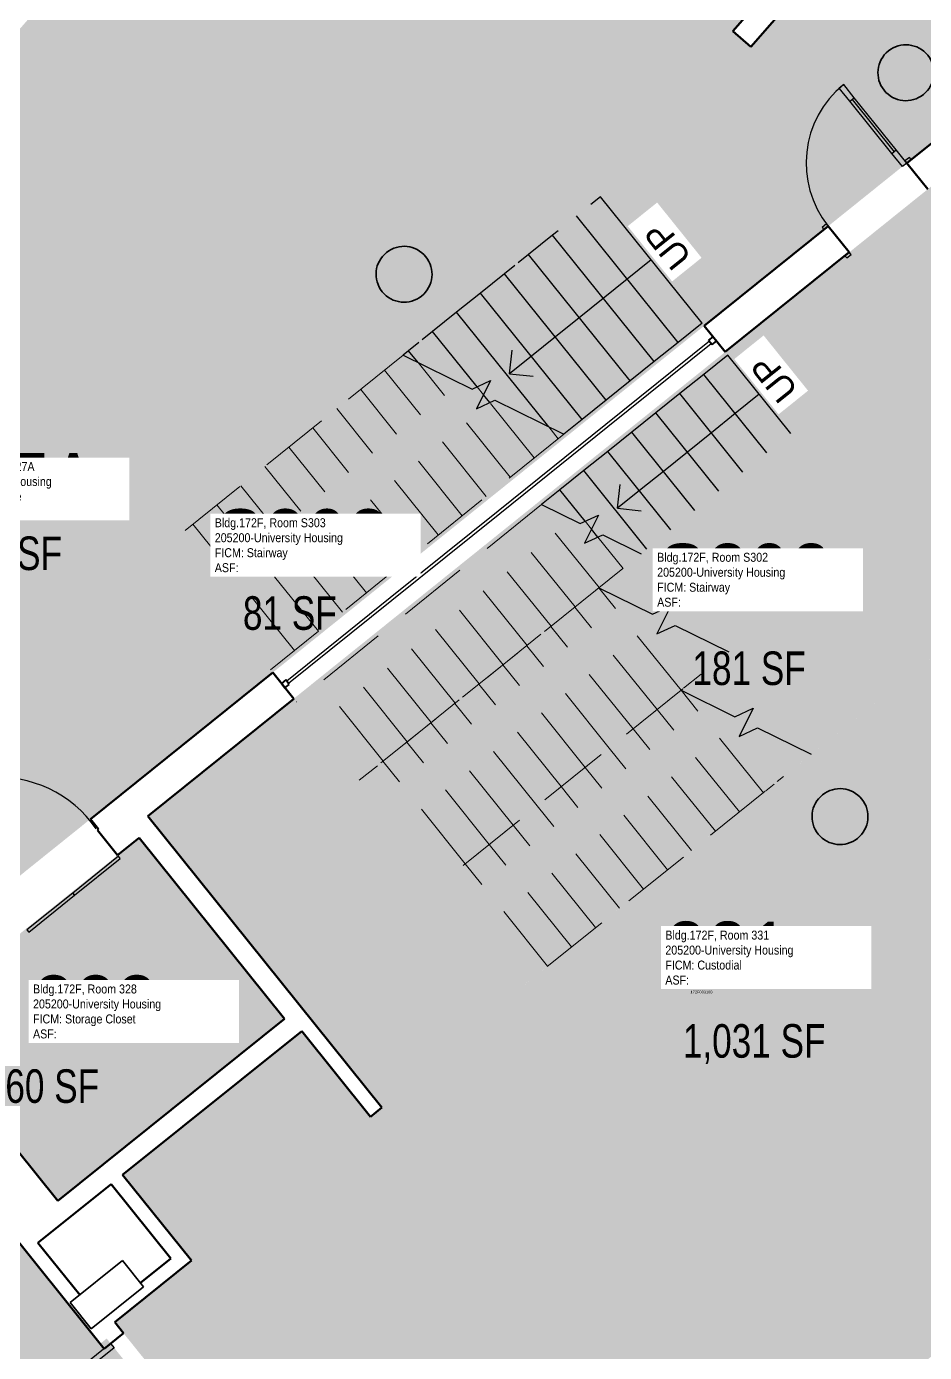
# Model space of a CAD drawing. Header units: inches. Extents: x 69234239 to 69236626, y 27656166 to 27658522.
# Drawn here: x 69235487.2 to 69235808.3, y 27657106.3 to 27657580.6 of the extents above; entities that cross this region are included whole.
import ezdxf
from ezdxf.enums import TextEntityAlignment as Align

# ---------------------------------------------------------------- set-up
doc = ezdxf.new("R2010")
doc.units = ezdxf.units.IN
doc.header["$LTSCALE"] = 100
doc.header["$MEASUREMENT"] = 0
doc.linetypes.add('DASHED2', pattern=[0.375, 0.25, -0.125])
for name, color, linetype in [('A-COLS', 5, 'CONTINUOUS'), ('A-DOOR', 2, 'CONTINUOUS'), ('A-FLOR', 3, 'CONTINUOUS'), ('A-GLAZ', 1, 'CONTINUOUS'), ('A-IDEN-RNUM', 7, 'CONTINUOUS'), ('A-IDEN-SNUM', 4, 'CONTINUOUS'), ('A-IDEN-VNUM', 4, 'CONTINUOUS'), ('A-WALL', 5, 'CONTINUOUS'), ('AREA-TEXT', 3, 'CONTINUOUS'), ('Rooms-Category-Color', 7, 'CONTINUOUS'), ('Rooms-College-Color', 7, 'CONTINUOUS'), ('Rooms-Department-Color', 7, 'CONTINUOUS'), ('Rooms-Division-Color', 7, 'CONTINUOUS'), ('Rooms-Information', 7, 'CONTINUOUS')]:
    doc.layers.add(name, color=color, linetype=linetype)
doc.styles.add('Arial', font='arial.ttf')
doc.styles.add('CP_AREA', font='arial.ttf', dxfattribs={"height": 15})
doc.styles.add('CP_ROOMSNUMBER', font='arial.ttf', dxfattribs={"height": 1})
doc.styles.add('CP_ROOMVNUMBER', font='arial.ttf', dxfattribs={"width": 0.85, "height": 0.075})

# ---------------------------------------------------------------- blocks, each defined once
blk = doc.blocks.new('B2 ELEVATOR DOOR UPPER LEVELS - 14_Elevator Door_3_-6_ x 7_-0_-6107153-LEVEL 3')
at = {"layer": 'A-DOOR', "color": 7}
for p, q in [((0, -4.125), (-21, -4.125)), ((-21, -4.125), (-21, -5.125)), ((21, -4.125), (0, -4.125)), ((0, -4.125), (0, -5.125)), ((0, -5.125), (0, -4.125)), ((21, -5.125), (21, -4.125)), ((-21, -5.125), (0, -5.125)), ((0, -5.125), (21, -5.125))]:
    blk.add_line(p, q, dxfattribs=at)
blk = doc.blocks.new('Single-Flush Vision - 36_ x 84_-3807650-LEVEL 3')
at = {"layer": 'A-DOOR'}
for p, q in [((16, 2.9375), (16, 38.9375)), ((18, 38.9375), (16, 38.9375)), ((18, 2.9375), (18, 38.9375)), ((18, 2.9375), (16, 2.9375))]:
    blk.add_line(p, q, dxfattribs=at)
at = {"layer": 'A-DOOR', "lineweight": 25}
blk.add_arc((18, 2.9375), 36, 90, 180, dxfattribs=at)
blk = doc.blocks.new('ELEVATOR FIRE DOOR - 3_-6_ x 7_-0_-4060432-LEVEL 3')
at = {"layer": 'A-DOOR', "color": 7}
for p, q in [((20.93, -0.12), (62.93, -0.12)), ((20.93, -2.12), (20.93, -0.12)), ((62.93, -2.12), (20.93, -2.12)), ((62.93, -0.12), (62.93, -2.12))]:
    blk.add_line(p, q, dxfattribs=at)
at = {"layer": 'A-DOOR', "lineweight": 25}
blk.add_arc((20.94, -1.41), 42, 175.5033, 359.0353, dxfattribs=at)

msp = doc.modelspace()

# ---------------------------------------------------------------- hatches: boundary and pattern name
at = {"layer": 'Rooms-Category-Color', "true_color": 0x728ef3}
for points in [[(69235746.19, 27657573.33), (69235739.79, 27657578.93), (69235743.09, 27657582.69), (69235598.51, 27657709.3), (69235429.12, 27657516.32), (69235473.96, 27657477.07), (69235345.6, 27657330.48), (69235300.76, 27657369.75), (69235191.04, 27657244.53), (69235290.57, 27657120.69), (69235575.22, 27657349.47), (69235538.1, 27657395.66), (69235692.43, 27657519.7), (69235729.54, 27657473.52), (69235850.42, 27657570.67), (69235790.11, 27657623.49)], [(69235527.47, 27657290.35), (69235446.41, 27657225.2), (69235498.42, 27657160.49), (69235514.93, 27657173.77), (69235579.48, 27657225.65)]]:
    msp.add_hatch(color=171, dxfattribs=at).paths.add_polyline_path(points)
at = {"layer": 'Rooms-Category-Color', "true_color": 0xadadad}
for points in [[(69235530.51, 27657298.15), (69235530.85, 27657297.72), (69235587.4, 27657227.36), (69235589.67, 27657224.54), (69235589.71, 27657224.49), (69235614.3, 27657193.9), (69235610.21, 27657190.61), (69235585.58, 27657221.25), (69235521.52, 27657169.76), (69235546.15, 27657139.12), (69235531.19, 27657127.1), (69235518.72, 27657117.07), (69235521.14, 27657114.07), (69235545.1, 27657084.26), (69235639.32, 27656967.03), (69235689.38, 27657007.27), (69235691.42, 27657008.91), (69235823.15, 27657114.79), (69235824.19, 27657115.62), (69235865.26, 27657148.63), (69235882.6, 27657162.57), (69235884.65, 27657164.22), (69235886.29, 27657162.17), (69235893.38, 27657153.35), (69235907.83, 27657135.38), (69235909.47, 27657133.33), (69235918.51, 27657122.08), (69235961.87, 27657156.93), (69235928.01, 27657199.07), (69236060.12, 27657305.25), (69236078.83, 27657320.29), (69236080.53, 27657321.66), (69236080.16, 27657322.12), (69235876.14, 27657575.95), (69235861.06, 27657563.83), (69235860.37, 27657563.27), (69235857.88, 27657561.27), (69235737.06, 27657464.16), (69235819.4, 27657361.72), (69235665.08, 27657237.67), (69235582.73, 27657340.12)], [(69235729.54, 27657473.52), (69235692.43, 27657519.7), (69235538.1, 27657395.66), (69235575.22, 27657349.47)], [(69235737.06, 27657464.16), (69235819.4, 27657361.72), (69235664.97, 27657237.59), (69235582.73, 27657340.12)], [(69235420.57, 27657225.02), (69235373.81, 27657187.43), (69235492.64, 27657039.58), (69235590.3, 27656918.09), (69235673.7, 27656814.32), (69235786.81, 27656673.59), (69235869.39, 27656570.85), (69235982.98, 27656429.53), (69236021.56, 27656381.53), (69236043.98, 27656353.63), (69236090.7, 27656391.18), (69236005.97, 27656496.6), (69236017.42, 27656505.8), (69236246.82, 27656690.18), (69236258.27, 27656699.38), (69236343, 27656593.96), (69236389.26, 27656631.14), (69236389.76, 27656631.55), (69236372.3, 27656653.28), (69236366.82, 27656660.1), (69236327.74, 27656708.71), (69236325.08, 27656712.03), (69236325.04, 27656712.08), (69236230.52, 27656829.67), (69236132.08, 27656952.14), (69236034.43, 27657073.64), (69235968.96, 27657155.09), (69235922.19, 27657117.51), (69235925.58, 27657113.29), (69235960.98, 27657069.25), (69235970.06, 27657057.95), (69236102.91, 27656892.66), (69236216.96, 27656750.77), (69236220.68, 27656746.15), (69236168.94, 27656704.56), (69236167.06, 27656706.9), (69236139, 27656684.35), (69236140.88, 27656682.01), (69236130.55, 27656673.71), (69236128.67, 27656676.05), (69236100.61, 27656653.49), (69236102.49, 27656651.16), (69236053.49, 27656611.77), (69235973.06, 27656547.12), (69235968.43, 27656543.4), (69235876.39, 27656657.91), (69235878.73, 27656659.79), (69235854.77, 27656689.61), (69235852.43, 27656687.73), (69235850.63, 27656689.97), (69235716.87, 27656856.38), (69235697.69, 27656880.24), (69235661.16, 27656925.7), (69235657.85, 27656929.81), (69235662.53, 27656933.57), (69235661.9, 27656934.35), (69235655.58, 27656932.63), (69235637.42, 27656955.24), (69235538.18, 27657078.7), (69235540.52, 27657080.58), (69235515.85, 27657111.27), (69235513.52, 27657109.39), (69235502.13, 27657123.56), (69235484.91, 27657144.98), (69235482.63, 27657147.81), (69235482.6, 27657147.86), (69235430.64, 27657212.5)]]:
    msp.add_hatch(color=253, dxfattribs=at).paths.add_polyline_path(points)
at = {"layer": 'Rooms-College-Color', "true_color": 0xadadad}
for points in [[(69235746.19, 27657573.33), (69235739.79, 27657578.93), (69235743.09, 27657582.69), (69235598.51, 27657709.3), (69235429.12, 27657516.32), (69235473.96, 27657477.07), (69235345.6, 27657330.48), (69235300.76, 27657369.75), (69235191.04, 27657244.53), (69235290.57, 27657120.69), (69235575.22, 27657349.47), (69235538.1, 27657395.66), (69235692.43, 27657519.7), (69235729.54, 27657473.52), (69235850.42, 27657570.67), (69235790.11, 27657623.49)], [(69235530.51, 27657298.15), (69235530.85, 27657297.72), (69235587.4, 27657227.36), (69235589.67, 27657224.54), (69235589.71, 27657224.49), (69235614.3, 27657193.9), (69235610.21, 27657190.61), (69235585.58, 27657221.25), (69235521.52, 27657169.76), (69235546.15, 27657139.12), (69235531.19, 27657127.1), (69235518.72, 27657117.07), (69235521.14, 27657114.07), (69235545.1, 27657084.26), (69235639.32, 27656967.03), (69235689.38, 27657007.27), (69235691.42, 27657008.91), (69235823.15, 27657114.79), (69235824.19, 27657115.62), (69235865.26, 27657148.63), (69235882.6, 27657162.57), (69235884.65, 27657164.22), (69235886.29, 27657162.17), (69235893.38, 27657153.35), (69235907.83, 27657135.38), (69235909.47, 27657133.33), (69235918.51, 27657122.08), (69235961.87, 27657156.93), (69235928.01, 27657199.07), (69236060.12, 27657305.25), (69236078.83, 27657320.29), (69236080.53, 27657321.66), (69236080.16, 27657322.12), (69235876.14, 27657575.95), (69235861.06, 27657563.83), (69235860.37, 27657563.27), (69235857.88, 27657561.27), (69235737.06, 27657464.16), (69235819.4, 27657361.72), (69235665.08, 27657237.67), (69235582.73, 27657340.12)], [(69235729.54, 27657473.52), (69235692.43, 27657519.7), (69235538.1, 27657395.66), (69235575.22, 27657349.47)], [(69235737.06, 27657464.16), (69235819.4, 27657361.72), (69235664.97, 27657237.59), (69235582.73, 27657340.12)], [(69235527.47, 27657290.35), (69235446.41, 27657225.2), (69235498.42, 27657160.49), (69235514.93, 27657173.77), (69235579.48, 27657225.65)], [(69235420.57, 27657225.02), (69235373.81, 27657187.43), (69235492.64, 27657039.58), (69235590.3, 27656918.09), (69235673.7, 27656814.32), (69235786.81, 27656673.59), (69235869.39, 27656570.85), (69235982.98, 27656429.53), (69236021.56, 27656381.53), (69236043.98, 27656353.63), (69236090.7, 27656391.18), (69236005.97, 27656496.6), (69236017.42, 27656505.8), (69236246.82, 27656690.18), (69236258.27, 27656699.38), (69236343, 27656593.96), (69236389.26, 27656631.14), (69236389.76, 27656631.55), (69236372.3, 27656653.28), (69236366.82, 27656660.1), (69236327.74, 27656708.71), (69236325.08, 27656712.03), (69236325.04, 27656712.08), (69236230.52, 27656829.67), (69236132.08, 27656952.14), (69236034.43, 27657073.64), (69235968.96, 27657155.09), (69235922.19, 27657117.51), (69235925.58, 27657113.29), (69235960.98, 27657069.25), (69235970.06, 27657057.95), (69236102.91, 27656892.66), (69236216.96, 27656750.77), (69236220.68, 27656746.15), (69236168.94, 27656704.56), (69236167.06, 27656706.9), (69236139, 27656684.35), (69236140.88, 27656682.01), (69236130.55, 27656673.71), (69236128.67, 27656676.05), (69236100.61, 27656653.49), (69236102.49, 27656651.16), (69236053.49, 27656611.77), (69235973.06, 27656547.12), (69235968.43, 27656543.4), (69235876.39, 27656657.91), (69235878.73, 27656659.79), (69235854.77, 27656689.61), (69235852.43, 27656687.73), (69235850.63, 27656689.97), (69235716.87, 27656856.38), (69235697.69, 27656880.24), (69235661.16, 27656925.7), (69235657.85, 27656929.81), (69235662.53, 27656933.57), (69235661.9, 27656934.35), (69235655.58, 27656932.63), (69235637.42, 27656955.24), (69235538.18, 27657078.7), (69235540.52, 27657080.58), (69235515.85, 27657111.27), (69235513.52, 27657109.39), (69235502.13, 27657123.56), (69235484.91, 27657144.98), (69235482.63, 27657147.81), (69235482.6, 27657147.86), (69235430.64, 27657212.5)]]:
    msp.add_hatch(color=253, dxfattribs=at).paths.add_polyline_path(points)
at = {"layer": 'Rooms-Department-Color', "true_color": 0x604aed}
for points in [[(69235746.19, 27657573.33), (69235739.79, 27657578.93), (69235743.09, 27657582.69), (69235598.51, 27657709.3), (69235429.12, 27657516.32), (69235473.96, 27657477.07), (69235345.6, 27657330.48), (69235300.76, 27657369.75), (69235191.04, 27657244.53), (69235290.57, 27657120.69), (69235575.22, 27657349.47), (69235538.1, 27657395.66), (69235692.43, 27657519.7), (69235729.54, 27657473.52), (69235850.42, 27657570.67), (69235790.11, 27657623.49)], [(69235527.47, 27657290.35), (69235446.41, 27657225.2), (69235498.42, 27657160.49), (69235514.93, 27657173.77), (69235579.48, 27657225.65)]]:
    msp.add_hatch(color=173, dxfattribs=at).paths.add_polyline_path(points)
at = {"layer": 'Rooms-Department-Color', "true_color": 0xacacac}
for points in [[(69235530.51, 27657298.15), (69235530.85, 27657297.72), (69235587.4, 27657227.36), (69235589.67, 27657224.54), (69235589.71, 27657224.49), (69235614.3, 27657193.9), (69235610.21, 27657190.61), (69235585.58, 27657221.25), (69235521.52, 27657169.76), (69235546.15, 27657139.12), (69235531.19, 27657127.1), (69235518.72, 27657117.07), (69235521.14, 27657114.07), (69235545.1, 27657084.26), (69235639.32, 27656967.03), (69235689.38, 27657007.27), (69235691.42, 27657008.91), (69235823.15, 27657114.79), (69235824.19, 27657115.62), (69235865.26, 27657148.63), (69235882.6, 27657162.57), (69235884.65, 27657164.22), (69235886.29, 27657162.17), (69235893.38, 27657153.35), (69235907.83, 27657135.38), (69235909.47, 27657133.33), (69235918.51, 27657122.08), (69235961.87, 27657156.93), (69235928.01, 27657199.07), (69236060.12, 27657305.25), (69236078.83, 27657320.29), (69236080.53, 27657321.66), (69236080.16, 27657322.12), (69235876.14, 27657575.95), (69235861.06, 27657563.83), (69235860.37, 27657563.27), (69235857.88, 27657561.27), (69235737.06, 27657464.16), (69235819.4, 27657361.72), (69235665.08, 27657237.67), (69235582.73, 27657340.12)], [(69235729.54, 27657473.52), (69235692.43, 27657519.7), (69235538.1, 27657395.66), (69235575.22, 27657349.47)], [(69235737.06, 27657464.16), (69235819.4, 27657361.72), (69235664.97, 27657237.59), (69235582.73, 27657340.12)], [(69235420.57, 27657225.02), (69235373.81, 27657187.43), (69235492.64, 27657039.58), (69235590.3, 27656918.09), (69235673.7, 27656814.32), (69235786.81, 27656673.59), (69235869.39, 27656570.85), (69235982.98, 27656429.53), (69236021.56, 27656381.53), (69236043.98, 27656353.63), (69236090.7, 27656391.18), (69236005.97, 27656496.6), (69236017.42, 27656505.8), (69236246.82, 27656690.18), (69236258.27, 27656699.38), (69236343, 27656593.96), (69236389.26, 27656631.14), (69236389.76, 27656631.55), (69236372.3, 27656653.28), (69236366.82, 27656660.1), (69236327.74, 27656708.71), (69236325.08, 27656712.03), (69236325.04, 27656712.08), (69236230.52, 27656829.67), (69236132.08, 27656952.14), (69236034.43, 27657073.64), (69235968.96, 27657155.09), (69235922.19, 27657117.51), (69235925.58, 27657113.29), (69235960.98, 27657069.25), (69235970.06, 27657057.95), (69236102.91, 27656892.66), (69236216.96, 27656750.77), (69236220.68, 27656746.15), (69236168.94, 27656704.56), (69236167.06, 27656706.9), (69236139, 27656684.35), (69236140.88, 27656682.01), (69236130.55, 27656673.71), (69236128.67, 27656676.05), (69236100.61, 27656653.49), (69236102.49, 27656651.16), (69236053.49, 27656611.77), (69235973.06, 27656547.12), (69235968.43, 27656543.4), (69235876.39, 27656657.91), (69235878.73, 27656659.79), (69235854.77, 27656689.61), (69235852.43, 27656687.73), (69235850.63, 27656689.97), (69235716.87, 27656856.38), (69235697.69, 27656880.24), (69235661.16, 27656925.7), (69235657.85, 27656929.81), (69235662.53, 27656933.57), (69235661.9, 27656934.35), (69235655.58, 27656932.63), (69235637.42, 27656955.24), (69235538.18, 27657078.7), (69235540.52, 27657080.58), (69235515.85, 27657111.27), (69235513.52, 27657109.39), (69235502.13, 27657123.56), (69235484.91, 27657144.98), (69235482.63, 27657147.81), (69235482.6, 27657147.86), (69235430.64, 27657212.5)]]:
    msp.add_hatch(color=253, dxfattribs=at).paths.add_polyline_path(points)
at = {"layer": 'Rooms-Division-Color', "true_color": 0x604aed}
for points in [[(69235746.19, 27657573.33), (69235739.79, 27657578.93), (69235743.09, 27657582.69), (69235598.51, 27657709.3), (69235429.12, 27657516.32), (69235473.96, 27657477.07), (69235345.6, 27657330.48), (69235300.76, 27657369.75), (69235191.04, 27657244.53), (69235290.57, 27657120.69), (69235575.22, 27657349.47), (69235538.1, 27657395.66), (69235692.43, 27657519.7), (69235729.54, 27657473.52), (69235850.42, 27657570.67), (69235790.11, 27657623.49)], [(69235527.47, 27657290.35), (69235446.41, 27657225.2), (69235498.42, 27657160.49), (69235514.93, 27657173.77), (69235579.48, 27657225.65)]]:
    msp.add_hatch(color=173, dxfattribs=at).paths.add_polyline_path(points)
at = {"layer": 'Rooms-Division-Color', "true_color": 0xadadad}
for points in [[(69235530.51, 27657298.15), (69235530.85, 27657297.72), (69235587.4, 27657227.36), (69235589.67, 27657224.54), (69235589.71, 27657224.49), (69235614.3, 27657193.9), (69235610.21, 27657190.61), (69235585.58, 27657221.25), (69235521.52, 27657169.76), (69235546.15, 27657139.12), (69235531.19, 27657127.1), (69235518.72, 27657117.07), (69235521.14, 27657114.07), (69235545.1, 27657084.26), (69235639.32, 27656967.03), (69235689.38, 27657007.27), (69235691.42, 27657008.91), (69235823.15, 27657114.79), (69235824.19, 27657115.62), (69235865.26, 27657148.63), (69235882.6, 27657162.57), (69235884.65, 27657164.22), (69235886.29, 27657162.17), (69235893.38, 27657153.35), (69235907.83, 27657135.38), (69235909.47, 27657133.33), (69235918.51, 27657122.08), (69235961.87, 27657156.93), (69235928.01, 27657199.07), (69236060.12, 27657305.25), (69236078.83, 27657320.29), (69236080.53, 27657321.66), (69236080.16, 27657322.12), (69235876.14, 27657575.95), (69235861.06, 27657563.83), (69235860.37, 27657563.27), (69235857.88, 27657561.27), (69235737.06, 27657464.16), (69235819.4, 27657361.72), (69235665.08, 27657237.67), (69235582.73, 27657340.12)], [(69235729.54, 27657473.52), (69235692.43, 27657519.7), (69235538.1, 27657395.66), (69235575.22, 27657349.47)], [(69235737.06, 27657464.16), (69235819.4, 27657361.72), (69235664.97, 27657237.59), (69235582.73, 27657340.12)], [(69235420.57, 27657225.02), (69235373.81, 27657187.43), (69235492.64, 27657039.58), (69235590.3, 27656918.09), (69235673.7, 27656814.32), (69235786.81, 27656673.59), (69235869.39, 27656570.85), (69235982.98, 27656429.53), (69236021.56, 27656381.53), (69236043.98, 27656353.63), (69236090.7, 27656391.18), (69236005.97, 27656496.6), (69236017.42, 27656505.8), (69236246.82, 27656690.18), (69236258.27, 27656699.38), (69236343, 27656593.96), (69236389.26, 27656631.14), (69236389.76, 27656631.55), (69236372.3, 27656653.28), (69236366.82, 27656660.1), (69236327.74, 27656708.71), (69236325.08, 27656712.03), (69236325.04, 27656712.08), (69236230.52, 27656829.67), (69236132.08, 27656952.14), (69236034.43, 27657073.64), (69235968.96, 27657155.09), (69235922.19, 27657117.51), (69235925.58, 27657113.29), (69235960.98, 27657069.25), (69235970.06, 27657057.95), (69236102.91, 27656892.66), (69236216.96, 27656750.77), (69236220.68, 27656746.15), (69236168.94, 27656704.56), (69236167.06, 27656706.9), (69236139, 27656684.35), (69236140.88, 27656682.01), (69236130.55, 27656673.71), (69236128.67, 27656676.05), (69236100.61, 27656653.49), (69236102.49, 27656651.16), (69236053.49, 27656611.77), (69235973.06, 27656547.12), (69235968.43, 27656543.4), (69235876.39, 27656657.91), (69235878.73, 27656659.79), (69235854.77, 27656689.61), (69235852.43, 27656687.73), (69235850.63, 27656689.97), (69235716.87, 27656856.38), (69235697.69, 27656880.24), (69235661.16, 27656925.7), (69235657.85, 27656929.81), (69235662.53, 27656933.57), (69235661.9, 27656934.35), (69235655.58, 27656932.63), (69235637.42, 27656955.24), (69235538.18, 27657078.7), (69235540.52, 27657080.58), (69235515.85, 27657111.27), (69235513.52, 27657109.39), (69235502.13, 27657123.56), (69235484.91, 27657144.98), (69235482.63, 27657147.81), (69235482.6, 27657147.86), (69235430.64, 27657212.5)]]:
    msp.add_hatch(color=253, dxfattribs=at).paths.add_polyline_path(points)

# ---------------------------------------------------------------- linework, layer by layer
at = {"layer": 'A-COLS', "lineweight": 35}
for p, q in [((69235502.81, 27657124.1), (69235521.52, 27657139.14)), ((69235521.52, 27657139.14), (69235529.03, 27657129.79)), ((69235529.03, 27657129.79), (69235510.33, 27657114.75)), ((69235510.33, 27657114.75), (69235502.81, 27657124.1))]:
    msp.add_line(p, q, dxfattribs=at)
for centre, start, end in [((69235801.66, 27657564.04), 128.7908, 308.7908), ((69235801.66, 27657564.04), 308.7908, 128.7908), ((69235622.19, 27657491.95), 128.7908, 308.7908), ((69235622.19, 27657491.95), 308.7908, 128.7908), ((69235778.1, 27657297.97), 128.7908, 308.7908), ((69235778.1, 27657297.97), 308.7908, 128.7908)]:
    msp.add_arc(centre, 10, start, end, dxfattribs=at)
at = {"layer": 'A-DOOR'}
for p, q in [((69235779.42, 27657559.79), (69235777.86, 27657558.54)), ((69235781.62, 27657553.86), (69235777.86, 27657558.54)), ((69235783.18, 27657555.11), (69235779.42, 27657559.79)), ((69235781.62, 27657553.86), (69235783.18, 27657555.11)), ((69235796.65, 27657535.15), (69235781.62, 27657553.86)), ((69235782.4, 27657554.49), (69235797.43, 27657535.78)), ((69235798.21, 27657536.41), (69235783.18, 27657555.11)), ((69235796.65, 27657535.15), (69235798.21, 27657536.41)), ((69235800.41, 27657530.48), (69235796.65, 27657535.15)), ((69235801.97, 27657531.73), (69235798.21, 27657536.41)), ((69235802.9, 27657533.76), (69235801.34, 27657532.51)), ((69235803.53, 27657532.98), (69235802.9, 27657533.76)), ((69235801.97, 27657531.73), (69235800.41, 27657530.48)), ((69235801.34, 27657532.51), (69235801.97, 27657531.73)), ((69235773.29, 27657509.96), (69235771.73, 27657508.7)), ((69235773.91, 27657509.18), (69235773.29, 27657509.96)), ((69235771.73, 27657508.7), (69235772.35, 27657507.92)), ((69235782.06, 27657499.05), (69235781.43, 27657499.82)), ((69235779.87, 27657498.57), (69235780.5, 27657497.79)), ((69235780.5, 27657497.79), (69235782.06, 27657499.05))]:
    msp.add_line(p, q, dxfattribs=at)
at = {"layer": 'A-DOOR', "lineweight": 25}
msp.add_arc((69235801.97, 27657531.73), 36, 128.7908, 218.7908, dxfattribs=at)
at = {"layer": 'A-FLOR'}
for p, q in [((69235692.43, 27657519.7), (69235688.99, 27657516.94)), ((69235728.76, 27657474.49), (69235692.43, 27657519.7)), ((69235720.19, 27657467.6), (69235683.85, 27657512.81)), ((69235675.28, 27657505.92), (69235666.7, 27657499.02)), ((69235677.26, 27657507.51), (69235675.28, 27657505.92)), ((69235711.61, 27657460.71), (69235675.28, 27657505.92)), ((69235661.83, 27657495.1), (69235658.13, 27657492.13)), ((69235666.7, 27657499.02), (69235662.99, 27657496.04)), ((69235703.04, 27657453.82), (69235666.7, 27657499.02)), ((69235710.59, 27657497.1), (69235702.02, 27657490.2)), ((69235658.13, 27657492.13), (69235649.56, 27657485.24)), ((69235694.47, 27657446.93), (69235658.13, 27657492.13)), ((69235702.02, 27657490.2), (69235693.45, 27657483.31)), ((69235649.56, 27657485.24), (69235640.98, 27657478.35)), ((69235685.89, 27657440.03), (69235649.56, 27657485.24)), ((69235693.45, 27657483.31), (69235684.87, 27657476.42)), ((69235640.98, 27657478.35), (69235632.41, 27657471.46)), ((69235673.93, 27657437.36), (69235640.98, 27657478.35)), ((69235684.87, 27657476.42), (69235676.3, 27657469.53)), ((69235632.41, 27657471.46), (69235628.7, 27657468.48)), ((69235648.31, 27657451.67), (69235632.41, 27657471.46)), ((69235728.76, 27657474.49), (69235720.19, 27657467.6)), ((69235627.53, 27657467.54), (69235623.83, 27657464.57)), ((69235676.3, 27657469.53), (69235667.72, 27657462.64)), ((69235720.19, 27657467.6), (69235711.61, 27657460.71)), ((69235623.83, 27657464.57), (69235621.87, 27657462.99)), ((69235621.87, 27657462.99), (69235646.54, 27657450.84)), ((69235627.22, 27657460.35), (69235623.83, 27657464.57)), ((69235659.93, 27657456.37), (69235660.85, 27657464.81)), ((69235667.72, 27657462.64), (69235659.93, 27657456.37)), ((69235737.96, 27657463.04), (69235729.39, 27657456.15)), ((69235760.51, 27657434.98), (69235737.96, 27657463.04)), ((69235711.61, 27657460.71), (69235703.04, 27657453.82)), ((69235646.54, 27657450.84), (69235653.06, 27657453.9)), ((69235653.06, 27657453.9), (69235648.09, 27657443.81)), ((69235659.93, 27657456.37), (69235668.37, 27657455.46)), ((69235703.04, 27657453.82), (69235694.47, 27657446.93)), ((69235729.39, 27657456.15), (69235720.81, 27657449.26)), ((69235751.94, 27657428.09), (69235729.39, 27657456.15)), ((69235652.84, 27657446.04), (69235650.58, 27657448.86)), ((69235720.81, 27657449.26), (69235712.24, 27657442.37)), ((69235743.37, 27657421.2), (69235720.81, 27657449.26)), ((69235749.24, 27657449.01), (69235740.66, 27657442.12)), ((69235648.09, 27657443.81), (69235654.61, 27657446.87)), ((69235654.61, 27657446.87), (69235679.28, 27657434.72)), ((69235694.47, 27657446.93), (69235685.89, 27657440.03)), ((69235685.89, 27657440.03), (69235679.28, 27657434.72)), ((69235712.24, 27657442.37), (69235703.67, 27657435.48)), ((69235734.79, 27657414.31), (69235712.24, 27657442.37)), ((69235740.66, 27657442.12), (69235732.09, 27657435.23)), ((69235703.67, 27657435.48), (69235695.09, 27657428.59)), ((69235726.22, 27657407.42), (69235703.67, 27657435.48)), ((69235732.09, 27657435.23), (69235723.52, 27657428.34)), ((69235695.09, 27657428.59), (69235686.52, 27657421.7)), ((69235717.65, 27657400.53), (69235695.09, 27657428.59)), ((69235723.52, 27657428.34), (69235714.94, 27657421.45)), ((69235686.52, 27657421.7), (69235677.94, 27657414.81)), ((69235709.07, 27657393.64), (69235686.52, 27657421.7)), ((69235714.94, 27657421.45), (69235706.37, 27657414.56)), ((69235677.94, 27657414.81), (69235671.4, 27657409.55)), ((69235686.96, 27657403.59), (69235677.94, 27657414.81)), ((69235698.57, 27657408.29), (69235699.49, 27657416.73)), ((69235706.37, 27657414.56), (69235698.57, 27657408.29)), ((69235671.4, 27657409.55), (69235685.18, 27657402.76)), ((69235685.18, 27657402.76), (69235691.71, 27657405.82)), ((69235691.71, 27657405.82), (69235686.74, 27657395.73)), ((69235698.57, 27657408.29), (69235707.01, 27657407.38)), ((69235691.49, 27657397.96), (69235689.22, 27657400.78)), ((69235686.74, 27657395.73), (69235693.26, 27657398.79)), ((69235693.26, 27657398.79), (69235707.04, 27657392)), ((69235692.12, 27657380.01), (69235691.85, 27657379.79)), ((69235691.85, 27657379.79), (69235711.07, 27657370.33)), ((69235711.07, 27657370.33), (69235717.59, 27657373.39)), ((69235717.59, 27657373.39), (69235712.62, 27657363.29)), ((69235712.62, 27657363.29), (69235719.15, 27657366.35)), ((69235719.15, 27657366.35), (69235738.37, 27657356.89)), ((69235721.56, 27657343.38), (69235721.29, 27657343.16)), ((69235721.29, 27657343.16), (69235740.52, 27657333.69)), ((69235740.52, 27657333.69), (69235747.04, 27657336.75)), ((69235747.04, 27657336.75), (69235742.07, 27657326.66)), ((69235742.07, 27657326.66), (69235748.59, 27657329.72)), ((69235748.59, 27657329.72), (69235767.82, 27657320.26))]:
    msp.add_line(p, q, dxfattribs=at)
at = {"layer": 'A-FLOR', "linetype": 'DASHED2', "lineweight": 5}
for p, q in [((69235621.87, 27657462.99), (69235538.1, 27657395.66)), ((69235651.6, 27657412.47), (69235615.26, 27657457.68)), ((69235660.17, 27657419.36), (69235627.22, 27657460.35)), ((69235643.02, 27657405.58), (69235606.69, 27657450.79)), ((69235650.58, 27657448.86), (69235648.31, 27657451.67)), ((69235634.45, 27657398.69), (69235598.11, 27657443.89)), ((69235668.74, 27657426.25), (69235652.84, 27657446.04)), ((69235679.28, 27657434.72), (69235574.43, 27657350.45)), ((69235625.88, 27657391.8), (69235589.54, 27657437)), ((69235677.32, 27657433.14), (69235673.93, 27657437.36)), ((69235617.3, 27657384.9), (69235580.97, 27657430.11)), ((69235608.73, 27657378.01), (69235572.39, 27657423.22)), ((69235600.15, 27657371.12), (69235563.82, 27657416.33)), ((69235591.58, 27657364.23), (69235555.24, 27657409.44)), ((69235671.4, 27657409.55), (69235583.63, 27657339)), ((69235691.92, 27657379.85), (69235669.37, 27657407.91)), ((69235583.01, 27657357.34), (69235546.67, 27657402.55)), ((69235683.35, 27657372.96), (69235660.8, 27657401.02)), ((69235689.22, 27657400.78), (69235686.96, 27657403.59)), ((69235700.5, 27657386.75), (69235691.49, 27657397.96)), ((69235674.78, 27657366.07), (69235652.22, 27657394.13)), ((69235700.39, 27657386.66), (69235606.19, 27657310.94)), ((69235666.2, 27657359.18), (69235643.65, 27657387.24)), ((69235691.85, 27657379.79), (69235606.07, 27657310.85)), ((69235657.63, 27657352.29), (69235635.08, 27657380.35)), ((69235721.26, 27657343.13), (69235691.81, 27657379.76)), ((69235649.06, 27657345.4), (69235626.5, 27657373.46)), ((69235712.68, 27657336.24), (69235683.24, 27657372.87)), ((69235640.48, 27657338.51), (69235617.93, 27657366.57)), ((69235704.11, 27657329.35), (69235674.67, 27657365.98)), ((69235631.91, 27657331.62), (69235609.35, 27657359.68)), ((69235695.54, 27657322.46), (69235666.09, 27657359.09)), ((69235623.33, 27657324.72), (69235600.78, 27657352.78)), ((69235686.96, 27657315.57), (69235657.52, 27657352.2)), ((69235728.47, 27657348.93), (69235722.15, 27657343.85)), ((69235614.76, 27657317.83), (69235592.21, 27657345.89)), ((69235721.88, 27657343.64), (69235635.52, 27657274.22)), ((69235721.29, 27657343.16), (69235635.52, 27657274.22)), ((69235678.39, 27657308.67), (69235648.94, 27657345.31)), ((69235750.7, 27657306.5), (69235721.26, 27657343.13)), ((69235669.81, 27657301.78), (69235640.37, 27657338.42)), ((69235742.13, 27657299.61), (69235712.69, 27657336.24)), ((69235661.24, 27657294.89), (69235631.8, 27657331.53)), ((69235733.56, 27657292.72), (69235704.11, 27657329.35)), ((69235652.67, 27657288), (69235623.22, 27657324.63)), ((69235724.98, 27657285.83), (69235695.54, 27657322.46)), ((69235644.09, 27657281.11), (69235614.65, 27657317.74)), ((69235716.41, 27657278.93), (69235686.96, 27657315.57)), ((69235757.92, 27657312.3), (69235755.68, 27657310.5)), ((69235751.33, 27657307), (69235664.97, 27657237.59)), ((69235707.83, 27657272.04), (69235678.39, 27657308.68)), ((69235754.52, 27657309.56), (69235751.59, 27657307.21)), ((69235699.26, 27657265.15), (69235669.82, 27657301.79)), ((69235690.69, 27657258.26), (69235661.24, 27657294.89)), ((69235682.11, 27657251.37), (69235652.67, 27657288)), ((69235673.54, 27657244.48), (69235644.1, 27657281.11))]:
    msp.add_line(p, q, dxfattribs=at)
at = {"layer": 'A-GLAZ'}
for p, q in [((69235731.43, 27657467.98), (69235694.41, 27657438.22)), ((69235695.03, 27657437.44), (69235732.06, 27657467.2)), ((69235732.06, 27657467.2), (69235731.43, 27657467.98)), ((69235694.41, 27657438.22), (69235655.83, 27657407.21)), ((69235656.46, 27657406.43), (69235695.03, 27657437.44)), ((69235655.83, 27657407.21), (69235617.25, 27657376.2)), ((69235617.87, 27657375.42), (69235656.46, 27657406.43)), ((69235617.25, 27657376.2), (69235580.22, 27657346.44)), ((69235580.85, 27657345.66), (69235617.87, 27657375.42)), ((69235580.22, 27657346.44), (69235579.91, 27657346.83)), ((69235580.22, 27657346.44), (69235580.85, 27657345.66)), ((69235581.16, 27657345.27), (69235580.85, 27657345.66))]:
    msp.add_line(p, q, dxfattribs=at)
at = {"layer": 'A-GLAZ', "lineweight": 40}
for p, q in [((69235732.68, 27657469.62), (69235731.12, 27657468.37)), ((69235731.12, 27657468.37), (69235732.37, 27657466.81)), ((69235732.37, 27657466.81), (69235733.93, 27657468.06)), ((69235733.93, 27657468.06), (69235732.68, 27657469.62))]:
    msp.add_line(p, q, dxfattribs=at)
at = {"layer": 'A-GLAZ', "lineweight": 40, "extrusion": (0, 0, -1)}
for p, q in [((69235579.91, 27657346.83), (69235578.35, 27657345.58)), ((69235578.35, 27657345.58), (69235579.6, 27657344.02)), ((69235579.6, 27657344.02), (69235581.16, 27657345.27)), ((69235581.16, 27657345.27), (69235579.91, 27657346.83))]:
    msp.add_line(p, q, dxfattribs=at)
at = {"layer": 'A-WALL', "lineweight": 50}
for p, q in [((69235788, 27657633.98), (69235739.79, 27657578.93)), ((69235746.19, 27657573.33), (69235790.11, 27657623.49)), ((69235739.79, 27657578.93), (69235746.19, 27657573.33)), ((69235850.42, 27657570.67), (69235801.97, 27657531.73)), ((69235801.97, 27657531.73), (69235809.49, 27657522.38)), ((69235773.91, 27657509.18), (69235729.54, 27657473.52)), ((69235781.43, 27657499.82), (69235773.91, 27657509.18)), ((69235737.06, 27657464.16), (69235781.43, 27657499.82)), ((69235729.54, 27657473.52), (69235737.06, 27657464.16)), ((69235575.22, 27657349.47), (69235510.02, 27657297.07)), ((69235582.73, 27657340.12), (69235575.22, 27657349.47)), ((69235530.51, 27657298.15), (69235582.73, 27657340.12)), ((69235510.02, 27657297.07), (69235512.92, 27657293.47)), ((69235614.3, 27657193.9), (69235530.51, 27657298.15)), ((69235512.92, 27657293.47), (69235512.53, 27657293.16)), ((69235512.53, 27657293.16), (69235519.76, 27657284.16)), ((69235519.76, 27657284.16), (69235527.47, 27657290.35)), ((69235527.47, 27657290.35), (69235579.48, 27657225.65)), ((69235420.5, 27657225.12), (69235514.93, 27657107.63)), ((69235498.42, 27657160.49), (69235446.42, 27657225.19)), ((69235579.48, 27657225.65), (69235498.42, 27657160.49)), ((69235521.52, 27657169.76), (69235585.58, 27657221.25)), ((69235585.58, 27657221.25), (69235610.21, 27657190.61)), ((69235610.21, 27657190.61), (69235614.3, 27657193.9)), ((69235546.15, 27657139.12), (69235521.52, 27657169.76)), ((69235491.27, 27657145.45), (69235517.43, 27657166.47)), ((69235517.43, 27657166.47), (69235538.77, 27657139.92)), ((69235506.22, 27657126.85), (69235491.27, 27657145.45)), ((69235546.15, 27657139.12), (69235518.72, 27657117.07)), ((69235538.77, 27657139.92), (69235527.91, 27657131.19)), ((69235521.84, 27657113.19), (69235518.72, 27657117.07)), ((69235514.93, 27657107.63), (69235521.84, 27657113.19))]:
    msp.add_line(p, q, dxfattribs=at)

# ---------------------------------------------------------------- block references
at = {"layer": 'A-DOOR'}
for name, p, rotation in [('ELEVATOR FIRE DOOR - 3_-6_ x 7_-0_-4060432-LEVEL 3', (69235494.59, 27657281.95), 218.7908235744156), ('B2 ELEVATOR DOOR UPPER LEVELS - 14_Elevator Door_3_-6_ x 7_-0_-6107153-LEVEL 3', (69235501.12, 27657273.83), 38.79082357441688), ('Single-Flush Vision - 36_ x 84_-3807650-LEVEL 3', (69235530.83, 27657097.32), 128.7908235744157)]:
    msp.add_blockref(name, p, dxfattribs=dict(at, rotation=rotation))

# ---------------------------------------------------------------- texts
at = {"layer": 'A-IDEN-RNUM', "style": 'CP_ROOMSNUMBER'}
for s, p in [('S303-00', (69235561.27, 27657397.15)), ('S302-00', (69235719.47, 27657384.8)), ('0331-00', (69235722.4, 27657249.64)), ('0328-00', (69235496.27, 27657230.37))]:
    msp.add_text(s, height=1, dxfattribs=at).set_placement(p)
at = {"layer": 'A-IDEN-SNUM', "style": 'CP_ROOMSNUMBER'}
for s, p in [('172FS30300', (69235561.33, 27657397.15)), ('172FS30200', (69235719.53, 27657384.8)), ('172F033100', (69235724.64, 27657234.7)), ('172F032800', (69235496.33, 27657230.37))]:
    msp.add_text(s, height=1, dxfattribs=at).set_placement(p)
at = {"layer": 'A-IDEN-VNUM', "style": 'CP_ROOMVNUMBER', "width": 0.85}
for s, p in [('327A', (69235450.38, 27657405.46)), ('S303', (69235554.51, 27657385.35)), ('S302', (69235712.71, 27657372.99)), ('331', (69235715.64, 27657237.84)), ('328', (69235489.51, 27657218.57))]:
    msp.add_text(s, height=22.5, dxfattribs=at).set_placement(p)
at = {"layer": 'AREA-TEXT', "style": 'CP_AREA', "width": 0.75}
for s, p in [('811 SF', (69235479.6, 27657392.15)), ('81 SF', (69235581.34, 27657370.77)), ('181 SF', (69235745.58, 27657351.02)), ('1,031 SF', (69235747.4, 27657217.72)), ('60 SF', (69235496.37, 27657201.56))]:
    msp.add_text(s, height=12, dxfattribs=at).set_placement(p, align=Align.MIDDLE_CENTER)

# ---------------------------------------------------------------- next in the draw order: texts
at = {"layer": 'A-FLOR', "char_height": 9, "width": 20.851, "attachment_point": 1, "rotation": 128.7908, "line_spacing_factor": 0.941778, "style": 'Arial', "bg_fill": 3, "box_fill_scale": 1.25, "bg_fill_color": 256, "bg_fill_true_color": 13158600, "bg_fill_transparency": 0}
for insert in [(69235718.41, 27657492.56), (69235756.49, 27657445.01)]:
    msp.add_mtext('UP', dxfattribs=dict(at, insert=insert))
at = {"layer": 'Rooms-Information', "char_height": 3.2143, "width": 72, "attachment_point": 7, "style": 'CP_ROOMVNUMBER', "bg_fill": 3, "box_fill_scale": 1.5, "bg_fill_color": 256, "bg_fill_true_color": 13158600, "bg_fill_transparency": 0}
for s, insert in [('Bldg.172F, Room 327A^M^J205200-University Housing^M^JFICM: Study Lounge^M^JASF: ', (69235450.38, 27657405.46)), ('Bldg.172F, Room S303^M^J205200-University Housing^M^JFICM: Stairway^M^JASF: ', (69235554.51, 27657385.35)), ('Bldg.172F, Room S302^M^J205200-University Housing^M^JFICM: Stairway^M^JASF: ', (69235712.71, 27657372.99)), ('Bldg.172F, Room 331^M^J205200-University Housing^M^JFICM: Custodial^M^JASF: ', (69235715.64, 27657237.84)), ('Bldg.172F, Room 328^M^J205200-University Housing^M^JFICM: Storage Closet^M^JASF: ', (69235489.51, 27657218.57))]:
    msp.add_mtext(s, dxfattribs=dict(at, insert=insert))

doc.saveas('drawing.dxf')
